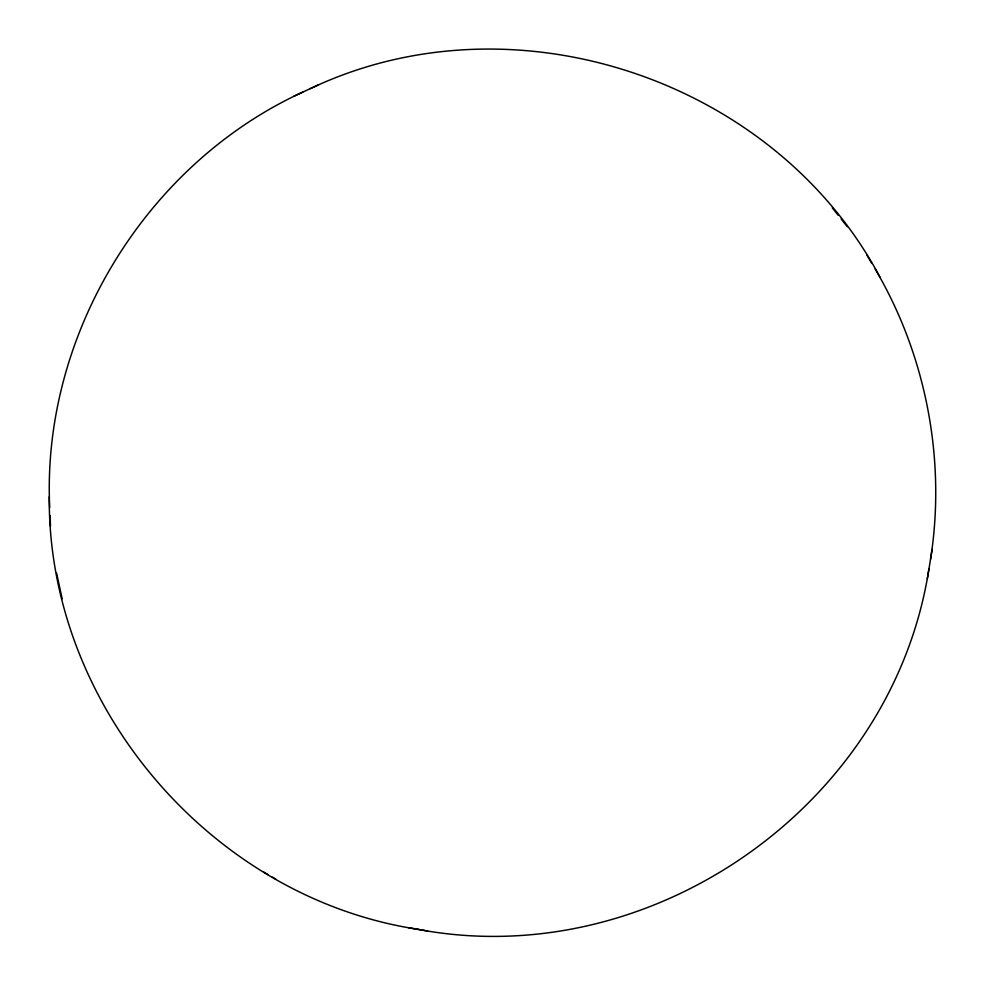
<?xml version="1.0" encoding="UTF-8"?>
<svg xmlns="http://www.w3.org/2000/svg" width="985" height="985" viewBox="0 0 985 985"><rect width="100%" height="100%" fill="white"/><g stroke="black" fill="none" stroke-linecap="round" stroke-linejoin="round"><path stroke-width="1.48" d="M49.706 507.41C41.542 334.863 145.829 163.99 302.826 92.073M930.542 559.308C946.166 460.032 926.171 355.61 875.172 269.028M417.849 929.335C651.787 973.611 892.558 804.843 928.941 568.776M927.353 578.675L932.118 549.519M310.275 88.65C513.493 -8.04 774.715 79.034 880.208 277.561M293.899 96.21L318.894 84.648M49.262 496.785C47.563 705.74 211.418 897.717 417.665 929.274M408.677 927.771L427.638 930.985M263.635 872.02L267.809 874.483M272.426 877.13L275.8 879.137M832.3 207.835L838.087 215.173M841.128 218.929L847.309 226.747M867.034 255.361L871.823 263.463M56.637 573.233L62.153 598.794M50.063 515.586L50.506 525.99"/></g></svg>
